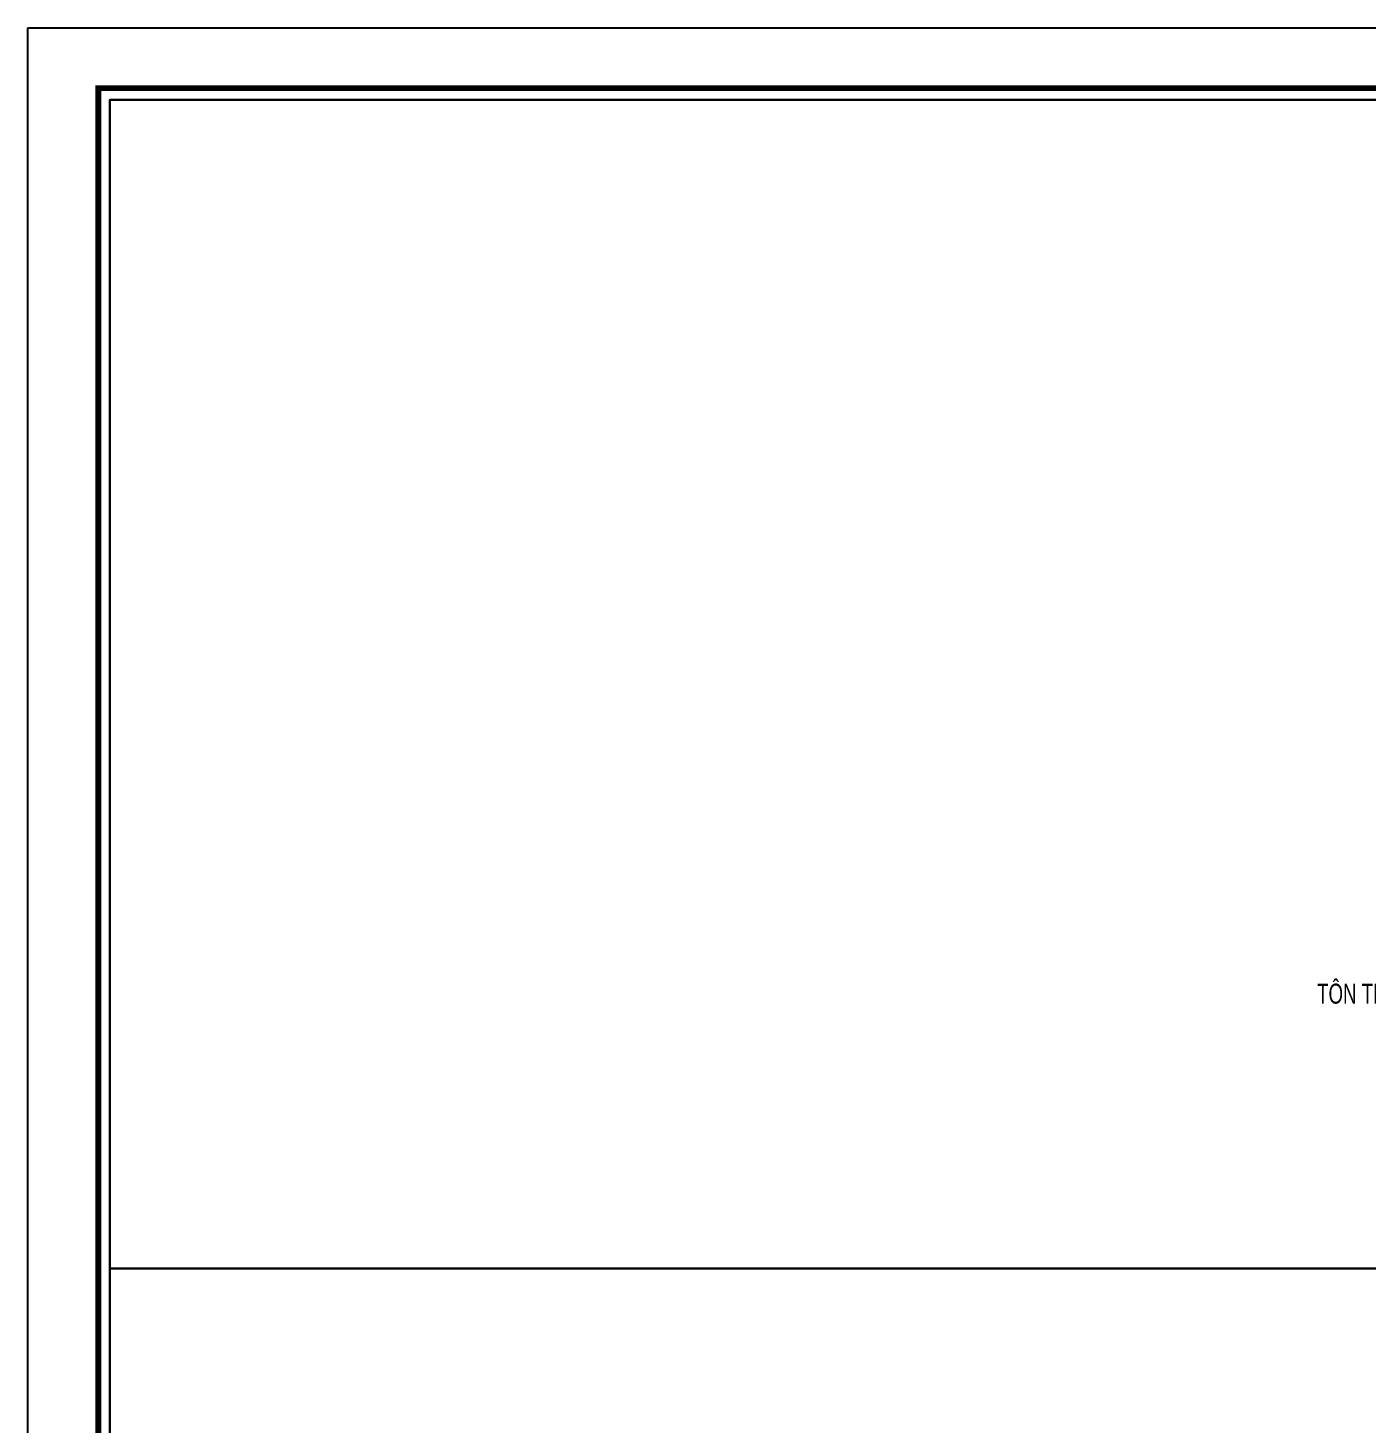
# Model space of a CAD drawing. Header units: inches. Extents: x 315041 to 662841, y -45540 to -35018.
# Drawn here: x 331391.4 to 331592.8, y -36900 to -36690 of the extents above; entities that cross this region are included whole.
import ezdxf

# ---------------------------------------------------------------- set-up
doc = ezdxf.new("R2010")
doc.units = ezdxf.units.IN
doc.header["$MEASUREMENT"] = 0
for name, color, linetype in [('2', 2, 'Continuous'), ('3', 3, 'Continuous'), ('7', 7, 'Continuous'), ('BAO KHUNG', 31, 'Continuous')]:
    doc.layers.add(name, color=color, linetype=linetype)
doc.styles.add('ST1H', font='vnshxh.shx', dxfattribs={"width": 0.7})

# ---------------------------------------------------------------- blocks, each defined once
blk = doc.blocks.new('A$C75D82031')
at = {"layer": '2', "color": 157, "linetype": 'Continuous'}
blk.add_lwpolyline([(0, 420), (594, 420), (594, 0), (0, 0)], close=True, dxfattribs=at)
at = {"layer": '7', "color": 147, "linetype": 'Continuous'}
blk.add_lwpolyline([(12.33, 57.61), (581.67, 57.61), (581.67, 409.19), (12.33, 409.19)], close=True, dxfattribs=at)
at = {"layer": 'BAO KHUNG', "color": 167, "linetype": 'Continuous', "const_width": 0.871}
blk.add_lwpolyline([(10.59, 9.07), (583.41, 9.07), (583.41, 410.93), (10.59, 410.93)], close=True, dxfattribs=at)

msp = doc.modelspace()

# ---------------------------------------------------------------- linework, layer by layer
at = {"color": 8}
for points in [[(331403.7734, -36700.8371), (331973.1113, -36700.8371), (331973.1113, -36876.627), (331403.7734, -36876.627)], [(331403.7734, -36876.627), (331973.1113, -36876.627), (331973.1113, -37052.4169), (331403.7734, -37052.4169)]]:
    msp.add_lwpolyline(points, close=True, dxfattribs=at)

# ---------------------------------------------------------------- block references
at = {"color": 1}
msp.add_blockref('A$C75D82031', (331391.4423, -37110.027), dxfattribs=at)

# ---------------------------------------------------------------- next in the draw order: texts
at = {"layer": '3', "insert": (331663.3253, -36838.1159), "char_height": 3, "attachment_point": 6, "style": 'ST1H', "bg_fill": 2}
msp.add_mtext('\\A1;t«n th\xadng cöa trêi: CLEAR COLORBOND, mµu: .........\\PLo¹i : 05 sãng cn, dµy: 0.45 mm.', dxfattribs=at)

doc.saveas('drawing.dxf')
